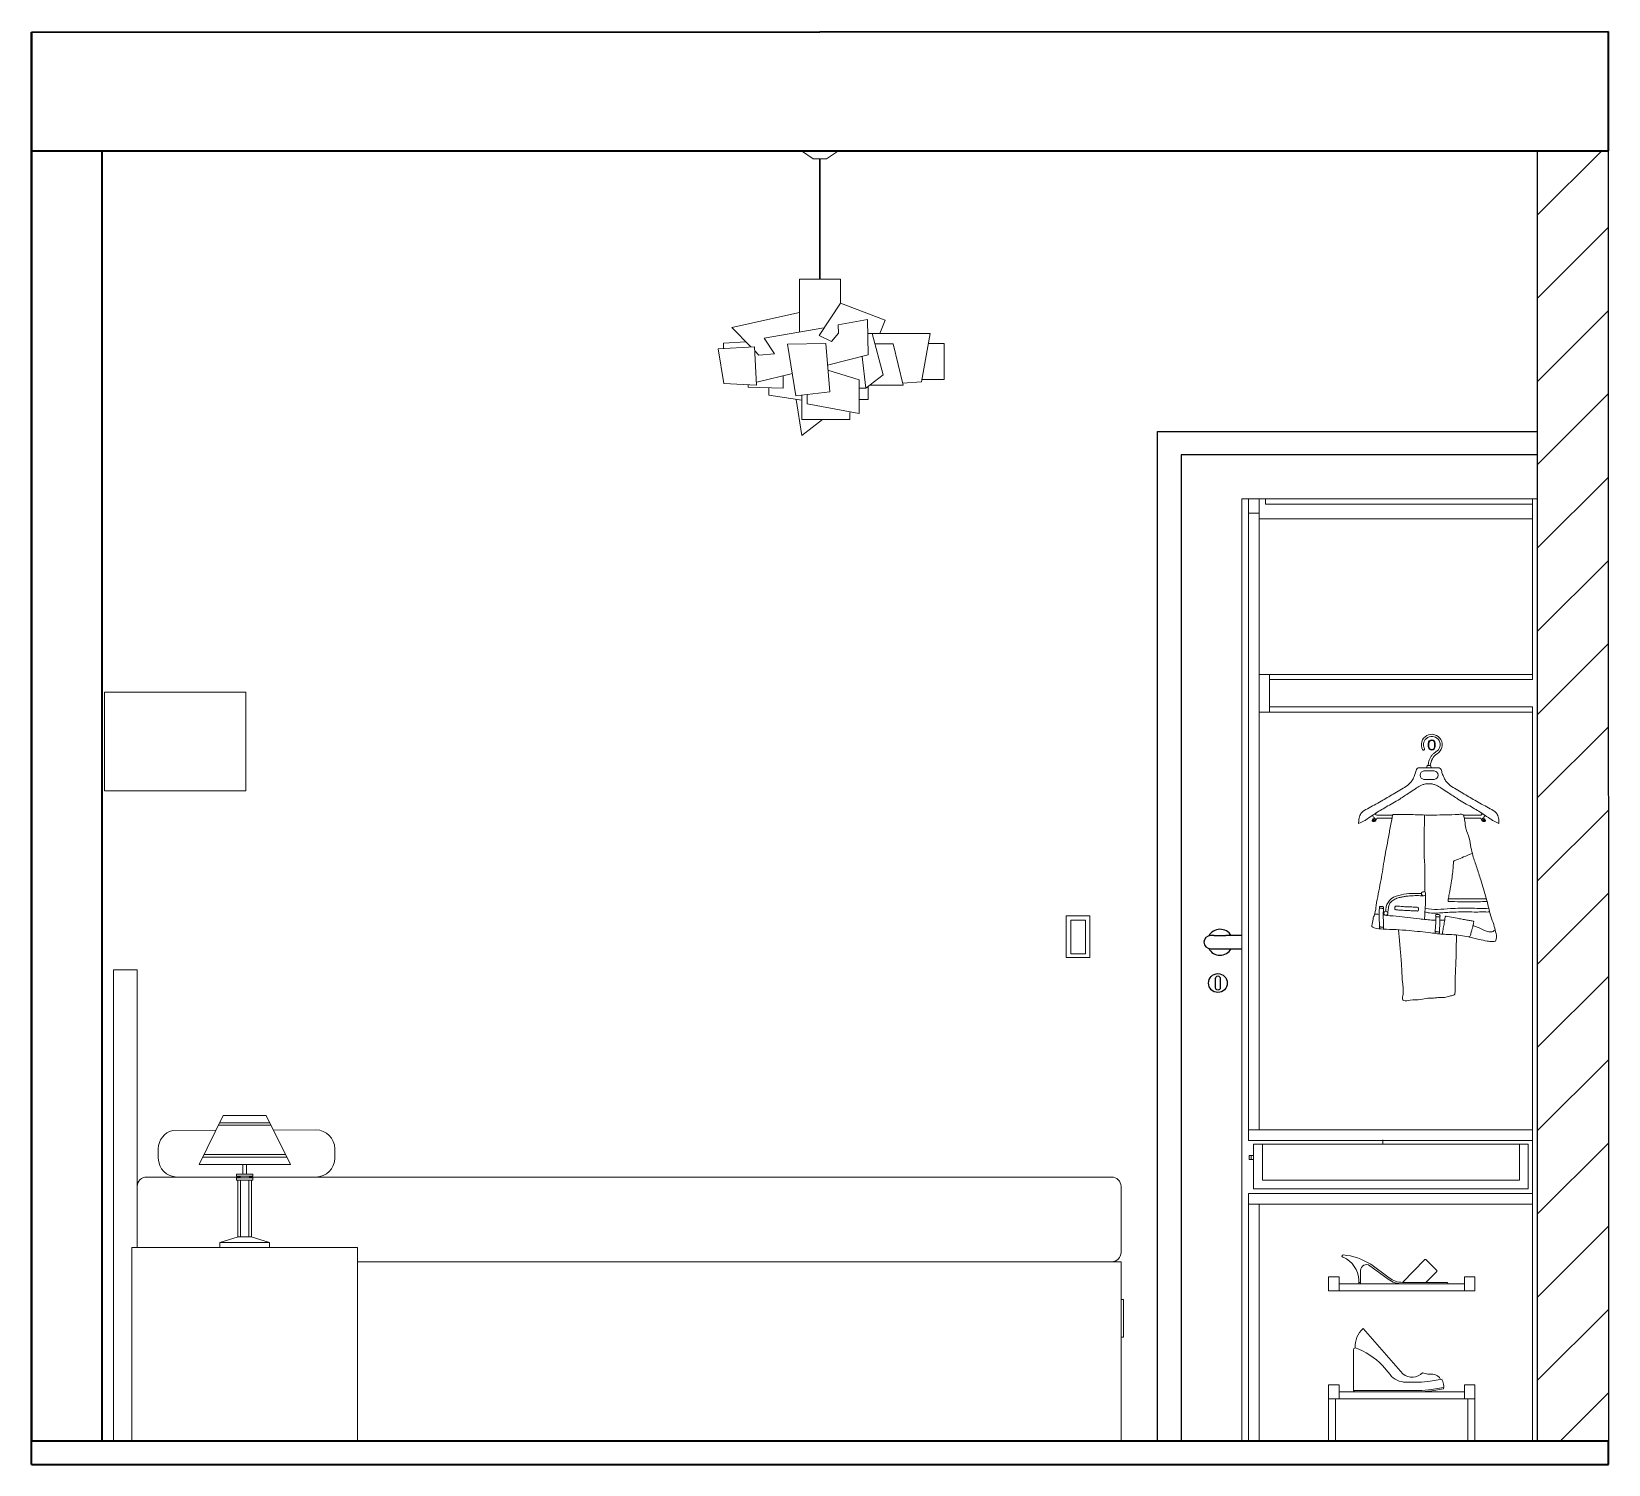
# Model space of a CAD drawing. Header units: inches. Extents: x 63 to 2382, y -47 to 374.
# Drawn here: x 591.7 to 926.7, y 47.7 to 352 of the extents above; entities that cross this region are included whole.
import ezdxf

# ---------------------------------------------------------------- set-up
doc = ezdxf.new("R2010")
doc.units = ezdxf.units.IN
doc.header["$MEASUREMENT"] = 0
for name, color, linetype, lineweight in [('A-DOOR-FULL', 1, 'Continuous', 25), ('A-FLOR-LEVL', 3, 'Continuous', 35), ('A-FURN', 2, 'Continuous', 18), ('A-SECT-MCUT', 1, 'Continuous', 25), ('A-WALL-FULL', 3, 'Continuous', 35), ('A-WALL-FULL-EXT', 3, 'Continuous', 35), ('A-WALL-FULL-EXTR', 3, 'Continuous', 35), ('A-WALL-FULL-INTR', 1, 'Continuous', 25)]:
    doc.layers.add(name, color=color, linetype=linetype, lineweight=lineweight)

# ---------------------------------------------------------------- blocks, each defined once
blk = doc.blocks.new('cruccia 4521')
at = {"layer": 'A-FURN'}
for p, q in [((5.607885916665789, 81.31772968374729), (5.578888365256677, 81.31772968374729)), ((5.607885916665789, 81.29405272975607), (5.578888365256677, 81.29405272975607)), ((5.591150696146145, 81.28161795405185), (5.592665749731224, 81.28161795405185)), ((5.594180803316301, 81.28161795405185), (5.592665749731224, 81.28161795405185)), ((5.445376206853335, 81.19307556611128), (5.490288242329157, 81.19307556611128)), ((5.488484118025558, 81.18439954204759), (5.448133729780102, 81.18439954204759)), ((5.721257201533184, 81.19307556611128), (5.690585841867992, 81.19307556611128)), ((5.692915168261204, 81.18439954204759), (5.737197769682345, 81.18439954204759)), ((5.739955292609112, 81.19307556611128), (5.721257201533184, 81.19307556611128))]:
    blk.add_line(p, q, dxfattribs=at)
for points in [[(5.570460034051606, 81.3270203851016), (5.592665749731224, 81.3270203851016)], [(5.61487146541084, 81.3270203851016), (5.592665749731224, 81.3270203851016)]]:
    blk.add_lwpolyline(points, dxfattribs=at)
for centre, radius, start, end in [((5.601023258622763, 81.39207309344309), 0.02956518949613951, 300.5941428090781, 207.8431561159877), ((5.601023258622763, 81.39207309344309), 0.02356518949613928, 300.0418713811725, 207.8431561159865), ((5.57753353614267, 81.37966574760387), 0.002999999999998234, 207.8431561159922, 27.84315611598431), ((5.579705783906381, 81.30589120675167), 0.01186666384560927, 93.94986802180303, 266.0501319781896), ((5.607068498016083, 81.30589120675167), 0.01186666384560927, 273.9498680218105, 86.05013197819706), ((5.43707459762103, 81.18089007780864), 0.0005525159079707207, 185.6952696341801, 22.61198958040293), ((5.748256901841417, 81.18089007780864), 0.0005525159079707207, 157.3880104195971, 354.30473036582)]:
    blk.add_arc(centre, radius, start, end, dxfattribs=at)
blk.add_open_spline([(5.59069914837922, 81.33313597734772), (5.590908279472628, 81.33505064631387), (5.591778598313756, 81.341467799453), (5.594410252001382, 81.35052718589772), (5.599186596958904, 81.35985579137707), (5.605362674408655, 81.36643814711441), (5.61031029372919, 81.36991132981929), (5.612820764298752, 81.37167365678876)], degree=3, knots=[0.008264494687568276, 0.008264494687568276, 0.008264494687568276, 0.008264494687568276, 0.0140429687195306, 0.02770539459408546, 0.03632231631211625, 0.04524676422489712, 0.05443970487968832, 0.05443970487968832, 0.05443970487968832, 0.05443970487968832], dxfattribs=at)
blk.add_open_spline([(5.59689560508322, 81.33306126955522), (5.598935450235486, 81.34702669692106), (5.603847683083762, 81.35804384789033), (5.616268096288763, 81.36676286233667)], degree=3, dxfattribs=at)
for points in [[(5.42346914582297, 81.21332272183236), (5.462442092520519, 81.23495346258686), (5.496288079405883, 81.25475812761361), (5.515503618537024, 81.26611410618698), (5.532013115542818, 81.27692947656428), (5.540131901929125, 81.28422993173028), (5.54637295908459, 81.29241119989437), (5.552326911770639, 81.3053896443471), (5.556116030756342, 81.31620501472436), (5.558010260244147, 81.32215330810912), (5.562882456090297, 81.32620915216198), (5.570460034051606, 81.3270203851016)], [(5.599531695531927, 81.3270203851016), (5.598471102457119, 81.3307240141873), (5.597940062165805, 81.33257835803781), (5.595289323232493, 81.33310806732948), (5.591310239816793, 81.33310806732948), (5.588994190142768, 81.33288982421075), (5.588101685451414, 81.33218956731625), (5.587091667642487, 81.3293480708158), (5.586539802241693, 81.3270203851016)], [(5.761862353639478, 81.21332272183236), (5.722889406941928, 81.23495346258686), (5.689043420056563, 81.25475812761361), (5.669827880925424, 81.26611410618698), (5.653318383919628, 81.27692947656428), (5.645199597533322, 81.28422993173028), (5.638958540377856, 81.29241119989437), (5.633004587691807, 81.3053896443471), (5.629215468706104, 81.31620501472436), (5.627321239218301, 81.32215330810912), (5.622449043372151, 81.32620915216198), (5.61487146541084, 81.3270203851016)], [(5.393993086964799, 81.16907365239676), (5.409515208599921, 81.17631126105836), (5.419074137405237, 81.18245033847441), (5.438533880337832, 81.19575199352127), (5.471989801151071, 81.21587441816979), (5.510157535313739, 81.23839591193078), (5.537119615036391, 81.25575469361216), (5.55491613207741, 81.26760222163085), (5.568322260772532, 81.275616754171), (5.576263504395059, 81.27908357256766), (5.585392106501296, 81.28141498549421), (5.591150696146145, 81.28161795405187)], [(5.791338412497648, 81.16907365239676), (5.775816290862525, 81.17631126105836), (5.766257362057211, 81.18245033847441), (5.746797619124616, 81.19575199352127), (5.713341698311377, 81.21587441816979), (5.675173964148708, 81.23839591193078), (5.648211884426056, 81.25575469361216), (5.630415367385036, 81.26760222163085), (5.617009238689916, 81.275616754171), (5.609067995067387, 81.27908357256766), (5.59993939296115, 81.28141498549421), (5.594180803316301, 81.28161795405187)], [(5.393993086964799, 81.16907365239676), (5.394509875009713, 81.18087693134602), (5.396134160295248, 81.18817706586657), (5.399110806633135, 81.19493691283641), (5.401817508768754, 81.19953336508543), (5.405606627754547, 81.20277797619862), (5.42346914582297, 81.21332272183236)], [(5.791338412497648, 81.16907365239676), (5.790821624452733, 81.18087693134602), (5.789197339167199, 81.18817706586657), (5.786220692829311, 81.19493691283641), (5.783513990693693, 81.19953336508543), (5.7797248717079, 81.20277797619862), (5.761862353639478, 81.21332272183236)], [(5.448133729780102, 81.18439954204759), (5.445314825897834, 81.18314645970442), (5.443322254879155, 81.17933174101552), (5.440832036113625, 81.1758485697019), (5.436349246329327, 81.174853286285), (5.432199101723415, 81.17535092799342), (5.432032779134311, 81.17684385311877), (5.43286307205955, 81.17883409930704), (5.434357335321013, 81.18181962891222), (5.436017261161305, 81.182648817996), (5.437345201833574, 81.18181962891222), (5.437584641509772, 81.18110251382282)], [(5.436134545135006, 81.19416370603236), (5.434191012731818, 81.19077621772777), (5.435518953404087, 81.18795646181027), (5.437843509590789, 81.18546857391352), (5.440565391962731, 81.18274597356152), (5.441614808299158, 81.18134763883828), (5.441614808299158, 81.1802991282799), (5.441265002853624, 81.17925061772154), (5.439632797444879, 81.17785260364369), (5.436600050233621, 81.17680377243992), (5.434851023006304, 81.17680377243992), (5.434151412115322, 81.17773588870693), (5.434734201187731, 81.17960012124097), (5.435550633897196, 81.18111485025557), (5.436343966247127, 81.1812831891067), (5.436524809062369, 81.18083524743999)], [(5.443933935249436, 81.19922417664688), (5.442548062827197, 81.19749726660051), (5.442103215902251, 81.19489458763958), (5.442788306567183, 81.1938489628901), (5.445376206853402, 81.19307556611128)], [(5.737197769682345, 81.18439954204759), (5.740016673564613, 81.18314645970442), (5.742009244583292, 81.17933174101552), (5.744499463348822, 81.1758485697019), (5.748982253133121, 81.174853286285), (5.753132397739032, 81.17535092799342), (5.753298720328136, 81.17684385311877), (5.752468427402897, 81.17883409930704), (5.750974164141435, 81.18181962891222), (5.749314238301143, 81.182648817996), (5.747986297628874, 81.18181962891222), (5.747746857952675, 81.18110251382282)], [(5.741397564213012, 81.19922417664688), (5.742783436635251, 81.19749726660051), (5.743228283560197, 81.19489458763958), (5.742543192895265, 81.1938489628901), (5.739955292609044, 81.19307556611128)], [(5.749196954327441, 81.19416370603236), (5.751140486730629, 81.19077621772777), (5.749812546058359, 81.18795646181027), (5.747487989871658, 81.18546857391352), (5.744766107499715, 81.18274597356152), (5.743716691163288, 81.18134763883828), (5.743716691163288, 81.1802991282799), (5.744066496608824, 81.17925061772154), (5.745698702017568, 81.17785260364369), (5.748731449228825, 81.17680377243992), (5.750480476456143, 81.17680377243992), (5.751180087347124, 81.17773588870693), (5.750597298274717, 81.17960012124097), (5.749780865565252, 81.18111485025557), (5.74898753321532, 81.1812831891067), (5.748806690400078, 81.18083524743999)]]:
    blk.add_spline(points, degree=3, dxfattribs=at)
blk = doc.blocks.new('pantalone donna 6472')
at = {"layer": 'A-FURN'}
for centre in [(5.577806617402234, 80.97006829260263), (5.47087078965007, 80.91493553124202)]:
    blk.add_circle(centre, 0.005817101050619981, dxfattribs=at)
for points in [[(5.490102077302009, 81.19258857583964), (5.485041182697555, 81.16657709545917), (5.478480740302103, 81.13053023242875), (5.465931926341459, 81.06269737361323), (5.4560217336523, 81.00253355261843), (5.443824841448264, 80.93703887702046), (5.43966006444012, 80.9137960062403), (5.435523795945135, 80.9020287614124), (5.43251456400282, 80.88399117214698), (5.431762256017238, 80.87760279516193), (5.437780719901871, 80.87384498971304), (5.463734870262306, 80.87008718426412), (5.537083156668962, 80.86595358288163), (5.598395148828902, 80.8591894099628), (5.636761905809476, 80.8554316045139), (5.658020704056166, 80.85433545609618), (5.705532041767506, 80.84772640287477), (5.735000975036525, 80.84051641471434), (5.757854666212668, 80.83631063958363), (5.772889739280168, 80.83450814254353), (5.781309570254698, 80.83631063958363), (5.783715055241028, 80.84111719576494), (5.78191109988193, 80.86274700635761), (5.776498283520875, 80.88257431991033), (5.768679982173485, 80.9066074085937), (5.755448864465088, 80.95767779899022), (5.739812261770392, 81.00934881654871), (5.728385732943599, 81.04479766852329), (5.717550597383766, 81.0780863863775), (5.712137781022711, 81.10091791295989), (5.707326494288881, 81.12735427973386), (5.697703920821138, 81.15559314354803), (5.694696906207667, 81.17542045710074), (5.691994932684719, 81.18927904784985), (5.690807711493162, 81.19283664424474), (5.688433902632609, 81.19431905302027), (5.677453690417015, 81.19491198575271), (5.639172458975875, 81.19342957697724), (5.576738181682081, 81.19314088198473), (5.531334573375379, 81.19462313687157), (5.505825789342409, 81.19458220250696), (5.497980563288194, 81.19446755550834), (5.493589301981252, 81.19435352406408), (5.491457498721062, 81.19404928632414), (5.490543959255647, 81.19349144018985), (5.490102077302009, 81.19258857583964)], [(5.581864581635876, 80.97423621665568), (5.581520643141537, 80.99583893734169), (5.581798442763975, 81.03583381211676), (5.579358747561948, 81.08331844450667), (5.579358747561948, 81.12087187682114), (5.580335005756266, 81.17890895751921), (5.580596616512552, 81.19305890540434)], [(5.715850791939105, 81.08420755223977), (5.69120049545196, 81.07435320310283), (5.671311056119644, 81.06613108969407), (5.663366050269462, 81.06218707905286), (5.66240246252539, 81.06026193280755)], [(5.66240246252539, 81.06026193280755), (5.661438874781362, 81.04221310967513), (5.656135024292733, 81.00116702195028), (5.650353814589685, 80.96867914031193), (5.64794484522957, 80.9544807635588), (5.647463051357559, 80.95038963542666), (5.647704106674191, 80.9484644891814), (5.648431073759187, 80.94809407934815)], [(5.577218967902353, 80.96428095014703), (5.558651747425087, 80.96480884230465), (5.540850081538193, 80.96413434862015), (5.527904048961193, 80.96285599611335), (5.518220023809579, 80.96131787966867), (5.509053586552098, 80.95921837765229), (5.502231499358285, 80.95719920547923), (5.496384086552509, 80.95437888931309), (5.490334263303439, 80.95077343356704), (5.485826117092636, 80.94693345161181), (5.48272090648944, 80.94308669855862), (5.480485205536943, 80.93874350091811), (5.4788646549457, 80.93349882392471), (5.477498146882637, 80.92580516392977), (5.476877294818752, 80.91885617081584), (5.476615966781654, 80.9161251100312)], [(5.580691136496319, 80.89735358582566), (5.58132393440088, 80.91378477237338), (5.582244125852699, 80.92849744479014), (5.58316463406578, 80.93922547997812), (5.582896970803573, 80.95701376972976), (5.582879906503222, 80.967222172027)], [(5.648594715221747, 80.95618414730627), (5.648342380607228, 80.95619908354088), (5.648226762748398, 80.95622185905204), (5.648188751397522, 80.95625940786769)], [(5.648431073759187, 80.94809407934815), (5.682500647526148, 80.9474846805367), (5.729033826475576, 80.9474846805367), (5.749595116434201, 80.94775490889863), (5.754423508275921, 80.94783739318216), (5.757865279708462, 80.94818469665368)], [(5.452971639507839, 80.93287080459402), (5.452536092779343, 80.92351837950085), (5.452536092779343, 80.91547108352896), (5.452318477795751, 80.90633625690039), (5.452536092779343, 80.89219897391693), (5.45275402452424, 80.8813241290152), (5.452686237615219, 80.87326067474156), (5.45281698588997, 80.87175514267717)], [(5.452795688677988, 80.92996491531561), (5.453068251691266, 80.92921995171433), (5.454030572390271, 80.92900635435312), (5.455563063352073, 80.92897065220056), (5.457701518598621, 80.92893510393648), (5.460338872825123, 80.92879275699191), (5.462049383613356, 80.92872150657533), (5.46354639731434, 80.92872150657533), (5.463950267917142, 80.9290040460243), (5.464273043989638, 80.92939011435959)], [(5.452971639507839, 80.93287080459402), (5.453233917828713, 80.93347558674782), (5.453983058201719, 80.93380829387667), (5.455148422866521, 80.93380829387667), (5.458477583678497, 80.93372504015022), (5.461182724813976, 80.93360039039322), (5.462639509835323, 80.93351729055534), (5.463636674272633, 80.9334109535405), (5.464108965306923, 80.93326737548719), (5.464416857248806, 80.93291851005651), (5.464478625693936, 80.93259026569666), (5.46443464331468, 80.93215955766452)], [(5.496487373376755, 80.92857083475496), (5.496627675959199, 80.93031502291186), (5.496885836383727, 80.93242114213764), (5.497273235401109, 80.93401158070246), (5.497961557612761, 80.93491413727548), (5.499467440628945, 80.93517205455025), (5.50101608641483, 80.93517205455025), (5.504415251464585, 80.93500016099662), (5.507340858435019, 80.93474224372187), (5.509971596504136, 80.93452347358615)], [(5.58152771513693, 80.91806881140141), (5.594528760924972, 80.91605616794342), (5.618498402009773, 80.91554110283685), (5.636797699831509, 80.91657107916137), (5.656643742871617, 80.91785851109495), (5.682932709880803, 80.91863103181053), (5.701232324463837, 80.91888848741954), (5.727263764571014, 80.91837357620153), (5.745047691827495, 80.91863103181053), (5.757335811273554, 80.91841712667214), (5.765242798891575, 80.9185473164339)], [(5.621510484803363, 80.91120113685673), (5.617507572797616, 80.911429661411), (5.615677959776678, 80.911429661411), (5.613390309978025, 80.91097261230242), (5.61236115265378, 80.9093729404223), (5.612132451026134, 80.9053739915549), (5.612246801839935, 80.89897545792293), (5.612246801839935, 80.89017764730362), (5.611950946825826, 80.8803824847406), (5.611219545083231, 80.87197909057431), (5.610629102100048, 80.86534341462712), (5.610362705882829, 80.86219762409578), (5.610299353631413, 80.85998132064051), (5.6103398990723, 80.85872835975087), (5.610677944871553, 80.85776904309292)], [(5.61210038866695, 80.90592537036964), (5.612584469340002, 80.90544124086809), (5.613445743198011, 80.90513146313894), (5.61575366571713, 80.90492509854145), (5.618682123538885, 80.90485615645368), (5.620990046058, 80.90482183929836), (5.622333747310535, 80.90482183929836), (5.623470603462228, 80.90492509854145), (5.624093356093653, 80.90520825354474), (5.624401471554497, 80.90551193361074)], [(5.621510484803363, 80.91120113685673), (5.623394897521771, 80.91032951188997), (5.624359435549619, 80.90454222373258), (5.624246035019543, 80.89786607508654), (5.624132951250773, 80.88983216742189), (5.623566265361844, 80.87790380124154), (5.623113296764244, 80.86930419912457), (5.622886812465404, 80.86432528772389), (5.622740152003399, 80.86076430578007), (5.622460768574629, 80.85814004367602), (5.622228899334455, 80.8571822410996), (5.621735715514373, 80.85662288567106)], [(5.631925322454978, 80.85575757309057), (5.631372213020195, 80.85684661008747), (5.631611051008032, 80.86050423406512), (5.632963938337029, 80.86893286595993), (5.635960499829053, 80.88400733044887), (5.638198734871611, 80.89843961785684), (5.638809133814001, 80.90331819389762), (5.63962289348346, 80.90596061485516), (5.642064489253072, 80.90636718850669), (5.651220790150322, 80.90514762144075), (5.672991791349735, 80.90087890587716), (5.686827606297899, 80.89823633103104), (5.700866781973166, 80.89559391007354), (5.712464361878774, 80.89356119570462), (5.717935145549876, 80.89234224419312), (5.71955347881232, 80.89154002297985), (5.7198547187678, 80.88973475594513), (5.71925223885684, 80.88502053291718), (5.716140059505984, 80.87308478008455), (5.713821050342855, 80.86399211892927), (5.710467182152851, 80.8531809839033), (5.708904282110393, 80.84922573939512), (5.7078472497955, 80.84822515579097), (5.706105635541163, 80.84759572988364)], [(5.452611183686174, 80.87519654687816), (5.452969738940294, 80.87566980059852), (5.455729996534544, 80.87598142499074), (5.457574180573272, 80.8758949396039), (5.460150399877157, 80.87576628874365), (5.462468775517727, 80.8756374839949), (5.463547347598115, 80.87549267483284), (5.463927461106622, 80.87523998977017), (5.464107821536628, 80.87502845189906)], [(5.45281698588997, 80.87175514267717), (5.45291874037791, 80.87121149429369), (5.45303277443045, 80.87088263437947), (5.453131557897133, 80.87071918015764)], [(5.464342663882966, 80.87198787314931), (5.464445049000711, 80.87102390410402), (5.464428260654073, 80.8704663657469), (5.464270914143142, 80.87006556756285)], [(5.610351589091032, 80.8619258442449), (5.61103392298658, 80.86257357391813), (5.613525567034809, 80.86253987231719), (5.616303246498167, 80.862270875064), (5.619582992554007, 80.86197787119099), (5.621574470577298, 80.8617351888866), (5.622388230246751, 80.86135631518107), (5.622740851658183, 80.86077321633266)]]:
    blk.add_spline(points, degree=3, dxfattribs=at)
for points, knots in [([(5.572067432547992, 80.97101719820482), (5.553422745915833, 80.97165713822577), (5.534127295197556, 80.97138773345502), (5.505149931050652, 80.96523173189426), (5.495059818197984, 80.96246627285677), (5.478928752632831, 80.95042811117895), (5.474066157657075, 80.94181183745894), (5.471270391623158, 80.92962799449579), (5.470859245700725, 80.92510608128468), (5.470477049322192, 80.92073929150477)], [0.01429023022931575, 0.01429023022931575, 0.01429023022931575, 0.01429023022931575, 0.1609663026805933, 0.1609663026805933, 0.2380578689498942, 0.2380578689498942, 0.2936446672613511, 0.2936446672613511, 0.3276008694491687, 0.3276008694491687, 0.3276008694491687, 0.3276008694491687]), ([(5.648594715221747, 80.95618414730627), (5.673280387759299, 80.95568481904613), (5.697888716902489, 80.95520691191041), (5.732068344013117, 80.95559339426872), (5.742812127466187, 80.95579234293022), (5.753162181803984, 80.95585299797354), (5.754348141117238, 80.95593522959585), (5.755862165391, 80.95609986440134)], [0, 0, 0, 0, 0.1955650294845423, 0.1955650294845423, 0.2725680775472396, 0.2725680775472396, 0.286036085635653, 0.286036085635653, 0.286036085635653, 0.286036085635653]), ([(5.439064362954279, 80.91207524018705), (5.441268650416329, 80.91213166983916), (5.445748982324635, 80.91224636611868), (5.450199364280235, 80.91184280716917), (5.452456589737801, 80.9115707778486)], [0, 0, 0, 0, 0.01743960895378662, 0.03544693594148163, 0.03544693594148163, 0.03544693594148163, 0.03544693594148163]), ([(5.46443464331468, 80.93215955766452), (5.463552218098553, 80.91793771263029), (5.463554206569623, 80.90500066196695), (5.464244420269668, 80.88641393183903), (5.464232571473628, 80.88121206560821), (5.464064655994682, 80.87532046406122), (5.464086452982843, 80.87433112380384), (5.464342663882966, 80.87198787314931)], [0, 0, 0, 0, 0.1127994998595596, 0.1127994998595596, 0.1454513651918945, 0.1454513651918945, 0.1641048577646431, 0.1641048577646431, 0.1641048577646431, 0.1641048577646431]), ([(5.463723870268786, 80.9099620394648), (5.475993925920597, 80.90826980754277), (5.510305177505566, 80.90645936270911), (5.557406172451054, 80.89968627056082), (5.594652746891895, 80.8958124936779), (5.61005218356805, 80.89529401901586), (5.612253129140375, 80.89523741948287)], [0.06543813038012655, 0.06543813038012655, 0.06543813038012655, 0.06543813038012655, 0.1633515404227373, 0.3374719230935713, 0.4421214015799688, 0.4595654046918371, 0.4595654046918371, 0.4595654046918371, 0.4595654046918371]), ([(5.496487373428725, 80.9285708351826), (5.496407489626139, 80.92791343261844), (5.496450063051843, 80.92667434191443), (5.498039924330006, 80.92451632516678), (5.505283810831556, 80.92414470605709), (5.514775561900065, 80.92360286433612), (5.526184737410317, 80.92283407970021), (5.538319159094098, 80.9225188731169), (5.549928068398134, 80.92132159692325), (5.55657316005608, 80.9218546899678), (5.562024683564858, 80.92090154476755), (5.563337596701106, 80.92358901436313), (5.563367689020549, 80.92699949326712), (5.563411635257563, 80.92929458520766), (5.562129786027868, 80.9318188222013), (5.555653285365517, 80.93207766280754), (5.545549868309577, 80.93268152162983), (5.534065055411436, 80.93302653984581), (5.524911605365511, 80.93337171195041), (5.517053708861007, 80.9338030616647), (5.509982671391886, 80.9345217608016), (5.509971596498738, 80.93452347358699)], [0.3978799768669681, 0.3978799768669681, 0.3978799768669681, 0.3978799768669681, 0.4030485141102435, 0.4078716804341443, 0.4172428088595082, 0.4457544849632546, 0.4858859331549031, 0.5177548630092028, 0.5492183301490975, 0.5699776259856985, 0.5772163724959095, 0.5843372972833742, 0.5934984002943986, 0.5988023250719345, 0.6022130369867151, 0.6124512959140301, 0.6278955161717076, 0.6598081765157442, 0.7038225492196349, 0.7403401823476609, 0.7404284070553462, 0.7404284070553462, 0.7404284070553462, 0.7404284070553462]), ([(5.582251182627014, 80.92857483651203), (5.595352574630895, 80.9261928941976), (5.605688689745484, 80.9254869286575), (5.629380467776545, 80.92635512328403), (5.641375807049296, 80.92744286031942), (5.672274144388388, 80.92915554394527), (5.690521622370304, 80.92964100886594), (5.7271610815798, 80.92867808243415), (5.744855961376675, 80.92848960908962), (5.762532330812122, 80.92889247645006), (5.762554188726052, 80.92889297621201), (5.762576053391661, 80.92889347767758)], [0, 0, 0, 0, 0.0964915154753146, 0.0964915154753146, 0.1929830309506292, 0.1929830309506292, 0.3360424291942368, 0.3360424291942368, 0.4791018274378444, 0.4791018274378444, 0.4792788933908658, 0.4792788933908658, 0.4792788933908658, 0.4792788933908658]), ([(5.507260534317288, 80.86806421663074), (5.514915127047444, 80.77804510987447), (5.516301379989474, 80.75468235872745), (5.517521928602206, 80.71747469162585), (5.522050348395866, 80.69193796480072), (5.516661691205014, 80.67095939334014), (5.52637392747726, 80.66498442073525), (5.544411974552059, 80.67129271034075), (5.566883086634788, 80.66871375737243), (5.588617981584671, 80.67503230849174), (5.604893357751379, 80.67400006618048), (5.619446178991129, 80.67689572191699), (5.633776419034705, 80.67487556109154), (5.647442822816353, 80.67948454510012), (5.657524224084105, 80.68131936206835), (5.667116316908102, 80.68424877649925), (5.667310278118523, 80.70988773024268), (5.667365270562029, 80.73669238131424), (5.669155840860037, 80.77316739141581), (5.670285174151994, 80.79424821613117), (5.670119982327966, 80.80542968520624), (5.671079962167608, 80.85327202438644)], [0, 0, 0, 0, 0.05113544561837789, 0.1008707179421942, 0.156260391329258, 0.1725212413674087, 0.175966398797418, 0.2027448760926474, 0.2458503320713474, 0.2739757932777902, 0.297889580691675, 0.3151990021376807, 0.3371820115546799, 0.3587443310256785, 0.3754350834688428, 0.3827135142641437, 0.3984620562216134, 0.4681728663658421, 0.5111838665651346, 0.5520353407310802, 0.5591946384505642, 0.5591946384505642, 0.5591946384505642, 0.5591946384505642]), ([(5.718029077383261, 80.87995149376542), (5.723377776349028, 80.87819638073566), (5.736545810735751, 80.87379964345381), (5.752030114092672, 80.86382214177812), (5.766930429522758, 80.86183756195959), (5.775844171524969, 80.86289612440014), (5.780610278029443, 80.8677639584457)], [0.002384330261186843, 0.002384330261186843, 0.002384330261186843, 0.002384330261186843, 0.04689859768903965, 0.1121970805503239, 0.1456227277269548, 0.1627667671535532, 0.1627667671535532, 0.1627667671535532, 0.1627667671535532])]:
    blk.add_open_spline(points, degree=3, knots=knots, dxfattribs=at)
blk.add_open_spline([(5.624236894801901, 80.89507487967535), (5.628735265046516, 80.89505832411463), (5.633235322191884, 80.89508035482504), (5.637735379337244, 80.89510238553532)], degree=3, dxfattribs=at)

msp = doc.modelspace()

# ---------------------------------------------------------------- hatches: boundary and pattern name
at = {"layer": 'A-SECT-MCUT'}
h = msp.add_hatch(dxfattribs=at)
h.set_pattern_fill('ANSI31', color=256, scale=100)
h.set_pattern_definition([(45, (6150.024831291626, 32774.99911251624), (-8.838834764831843, 8.838834764831844), [])])
h.paths.add_polyline_path([(926.6733085619197, 326.6713594553615), (911.6655265239202, 326.6713594553615), (911.6655265238998, 52.71135957869166), (926.7086803997116, 52.71135958477481)])

# ---------------------------------------------------------------- linework, layer by layer
msp.add_line((852.5225700030581, 52.70128663062388), (848.7999934323108, 52.71135955326764))
at = {"layer": 'A-DOOR-FULL'}
for p, q in [((830.9125925694497, 52.71135954603352), (830.9125925694497, 267.0620411569224)), ((830.9125925694497, 267.0620411569224), (911.6655265239145, 267.0620411569224)), ((911.6655265239245, 262.0620411569219), (835.9125925694494, 262.0620411569224)), ((835.9125925694494, 262.0620411569224), (835.9125925694494, 52.7113594553619)), ((842.9336800677205, 159.9708343778373), (842.1836800677212, 159.9708343778373)), ((842.9336800677205, 159.9708343778373), (845.4336800677239, 159.9708343778373)), ((848.7999934323174, 159.9708343778373), (845.4336800677239, 159.9708343778373)), ((842.1836800677212, 157.1708343778126), (848.7999934323169, 157.1708343778126))]:
    msp.add_line(p, q, dxfattribs=at)
msp.add_lwpolyline([(843.2404628448054, 150.9019918411116, -0.9999999999999999), (844.2404628448045, 150.9019918411116), (844.2404628448045, 148.9019918411134, -0.9999999999999999), (843.2404628448054, 148.9019918411134)], format="xyb", close=True, dxfattribs=at)
msp.add_circle((843.7404628448049, 149.9019918411353), 2, dxfattribs=at)
for centre, radius, start, end in [((844.183680067725, 158.570834377825), 2.75, 30.60329460823283, 150.80381339324), ((842.1836800677212, 158.570834377825), 1.400000000012369, 90, 270), ((844.183680067725, 158.570834377825), 2.75, 209.1961866067862, 329.3967053917635)]:
    msp.add_arc(centre, radius, start, end, dxfattribs=at)
at = {"layer": 'A-FLOR-LEVL'}
for p, q in [((591.7086804008496, 52.7113594553619), (926.7086803998487, 52.7113594553619)), ((591.7086803998354, 47.66858153375802), (926.709272334028, 47.69097314166271))]:
    msp.add_line(p, q, dxfattribs=at)
at = {"layer": 'A-FURN'}
for p, q in [((911.6655265239245, 52.7113594553619), (911.6655265239245, 254.7113594553601)), ((848.7999934323108, 52.71135955326764), (848.7999934323108, 252.7113595532676)), ((848.7999934323108, 252.7113595532676), (911.6655265239132, 252.7113595532676)), ((850.2271769407686, 215.4613595523095), (850.2271769407686, 252.7113596517505)), ((852.4771769407249, 251.5863596517559), (852.4771769407249, 207.9713652856186)), ((853.8603686379228, 252.7113595532676), (853.8603686379228, 251.5863595532731)), ((910.5405265239216, 251.5863595532731), (853.8603686379228, 251.5863595532731)), ((911.6655265238998, 252.7113595532676), (864.4155265243909, 252.7113595532676)), ((910.5405265239264, 252.7113595532676), (910.5405265239543, 215.4613594538104)), ((911.6655265239245, 252.7113595532676), (911.6655265238998, 208.5613594538194)), ((910.5405265239295, 248.4613595519402), (852.4771769407249, 248.4613595519402)), ((850.2271769407686, 169.4260331814211), (850.2271769407686, 215.4613595523095)), ((854.7271769407467, 215.4613595523095), (910.5405265239543, 215.4613594538104)), ((910.5405265239552, 214.3510583092595), (910.5405265239543, 215.4613594538104)), ((637.2068947412454, 211.7113594553614), (607.2068947412454, 211.7113594553614)), ((607.2068947412454, 211.7113594553614), (607.2068947412454, 190.7113594553614)), ((637.2068947412454, 190.7113594553614), (637.2068947412454, 211.7113594553614)), ((852.4771769407577, 214.3363595523314), (852.4771769407577, 208.5613595523022)), ((854.7271769407467, 214.3363595523314), (910.5405265239552, 214.3510583092595)), ((854.7271769407467, 208.5613595523022), (910.5405265238886, 208.5621559245802)), ((910.5405265238888, 207.4363594538194), (910.5405265238886, 208.5621559245802)), ((911.6655265238998, 208.5613594538194), (911.6655265238998, 52.7113594553619)), ((852.4771769407577, 207.4363595523022), (852.4771769407249, 173.4107752573858)), ((854.7271769407467, 207.4363595523185), (910.5405265238888, 207.4363594538194)), ((910.5405265238888, 207.4363594538194), (910.5405265239216, 52.7113594553619)), ((607.2068947412454, 190.7113594553614), (637.2068947412454, 190.7113594553614)), ((852.4771769407249, 173.4107752573858), (852.4771769407249, 118.7113595532154)), ((850.2271769407686, 118.7113595532154), (850.2271769407686, 169.4260331814211)), ((816.510425144691, 164.2090196340528), (811.4736677191206, 164.2090196340528)), ((811.4736677191206, 164.2090196340528), (811.4736677191206, 155.30075881507)), ((816.510425144691, 155.30075881507), (816.510425144691, 164.2090196340528)), ((811.4736677191206, 155.30075881507), (816.510425144691, 155.30075881507)), ((606.708680399723, 52.7113594553619), (606.708680399723, 152.7113594553619)), ((609.1541764149393, 52.71135945635098), (609.1541764149393, 152.711359456351)), ((609.1541764149393, 152.711359456351), (614.1541764149393, 152.711359456351)), ((614.1541764149393, 152.711359456351), (614.1541764149396, 100.2113594553619)), ((627.2880296715865, 111.3926710386334), (632.4158296256481, 121.7988824610114)), ((632.4158296256481, 121.7988824610114), (641.5642297173744, 121.7988824610114)), ((646.692029671436, 111.3926710386334), (641.5642297173744, 121.7988824610114)), ((621.6947472052394, 118.5974912715558), (630.8551884003423, 118.6317615338098)), ((631.3902823689258, 119.7176660185544), (642.5897769740967, 119.7176660185544)), ((631.6509031696168, 120.246562461038), (642.3291561734057, 120.246562461038)), ((643.102293595368, 118.6775793604786), (652.1317130510496, 118.7113594553624)), ((850.2271769407358, 118.7113595532154), (910.5405265239077, 118.7113595532154)), ((850.2271769407686, 118.7113595532154), (850.2271769407686, 116.4613595532045)), ((618.6423650117255, 112.7113594553619), (618.6423650117255, 114.7113594553624)), ((656.1317130510494, 114.7113594553624), (656.1317130510494, 112.7113594553619)), ((850.2271769407358, 116.4613595532045), (910.5405265239082, 116.46135955322)), ((853.1861478834072, 115.7134725180474), (851.3111478834254, 115.7134725180474)), ((851.3111478834254, 115.7134725180474), (851.3111478834254, 106.1999702875921)), ((853.1861478834072, 108.0749702875685), (853.1861478834072, 115.7134725180474)), ((878.7477740395499, 115.7134724195646), (878.7477740395499, 116.5817213042606)), ((909.6771675215963, 115.7134725180474), (894.284064009256, 115.7134725180474)), ((907.8021675216036, 115.7134725180474), (907.8021675216036, 108.0749702875685)), ((909.6771675215963, 106.1999702875921), (909.6771675215963, 115.7134725180474)), ((627.2880296715865, 111.3926710386334), (646.692029671436, 111.3926710386334)), ((628.0529561276179, 112.9449910386068), (645.9271032154046, 112.9449910386068)), ((628.3135769283089, 113.4738874810903), (645.6664824147136, 113.4738874810903)), ((637.37175215993, 111.3784251803775), (636.6226577027245, 111.3784251803775)), ((636.6226577027245, 111.3784251803775), (636.6226577027245, 109.3465234547733)), ((637.37175215993, 109.3465234547733), (637.37175215993, 111.3784251803775)), ((851.3111478834254, 113.2763704997558), (850.8358152054326, 113.2763704997558)), ((850.8358152054326, 112.4497969209466), (851.3111478834254, 112.4497969209466)), ((606.708680399723, 90.71135945536145), (606.708680399723, 108.7113594553624)), ((636.0092610308183, 108.7113594553624), (616.1541764149395, 108.711359455362)), ((638.7498165602718, 109.3465234547733), (635.2183414370355, 109.3465234547733)), ((635.2183414370355, 109.3465234547733), (635.2183414370355, 108.8557794082629)), ((635.2183414370355, 108.8557794082629), (638.7498165602718, 108.8557794082629)), ((638.7498165602718, 108.5084987981684), (635.2183414370355, 108.5084987981684)), ((635.2183414370355, 108.5084987981684), (635.2183414370355, 108.0177547516581)), ((635.2183414370355, 108.0177547516581), (638.7498165602718, 108.0177547516581)), ((635.5258864829065, 96.00226698712896), (635.5258864829065, 108.0345472358243)), ((635.5258864829065, 108.0345472358243), (638.4261337703773, 108.0345472358243)), ((638.0306469096521, 108.8688990589656), (636.0092610308183, 108.8688990589656)), ((636.0092610308183, 108.8688990589656), (636.0092610308183, 108.5175944948826)), ((636.0092610308183, 108.5175944948826), (638.0306469096521, 108.5175944948826)), ((636.080286482871, 96.00226698712896), (636.080286482871, 108.0345472358243)), ((636.6226577027245, 109.3465234547733), (637.37175215993, 109.3465234547733)), ((637.871733770049, 108.0345472358243), (637.871733770049, 96.00226698712896)), ((638.0306469096521, 108.5175944948826), (638.0306469096521, 108.8688990589656)), ((821.1541764149396, 108.7113594553624), (638.0306469096521, 108.7113594553624)), ((638.4261337703773, 108.0345472358243), (638.4261337703773, 96.00226698712896)), ((638.7498165602718, 108.8557794082629), (638.7498165602718, 109.3465234547733)), ((638.7498165602718, 108.0177547516581), (638.7498165602718, 108.5084987981684)), ((652.1317130510496, 108.7113594553624), (652.1317130510496, 108.7113594553624)), ((907.8021675216036, 108.0749702875685), (853.1861478834072, 108.0749702875685)), ((614.1541764149396, 106.711359455362), (614.1541764149397, 93.7113594553619)), ((823.1541764149396, 106.7113594553624), (823.1541764149396, 92.71135945536145)), ((850.2271769407686, 105.2113595533409), (850.2271769407686, 102.9613595533682)), ((850.2271769407686, 105.2113595533409), (910.5405265239104, 105.2113595533409)), ((851.3111478834254, 106.1999702875921), (909.6771675215963, 106.1999702875921)), ((850.2271769407686, 102.9613595533682), (910.5405265239109, 102.9613595533682)), ((850.2271769407686, 52.71135955384472), (850.2271769407686, 102.9613595533682)), ((852.4771769407577, 102.9613595533682), (852.4771769407249, 52.71135955384472)), ((631.7232296716664, 94.82015919748329), (635.6040296714181, 95.9907057779713)), ((631.7232296716664, 94.82015919748329), (642.2568296713561, 94.82015919748329)), ((631.7232296716664, 94.82015919748329), (631.7232296716664, 93.71135919746331)), ((638.4261337703773, 96.00226698712896), (635.5258864829065, 96.00226698712896)), ((635.6040296714181, 95.9907057779713), (638.3760296716044, 95.9907057779713)), ((642.2568296713561, 94.82015919748329), (638.3760296716044, 95.9907057779713)), ((642.2568296713561, 94.82015919748329), (642.2568296713561, 93.71135919746331)), ((606.708680399723, 52.7113594553619), (606.708680399723, 90.71135945536145)), ((609.1541764149393, 52.7113594553619), (609.1541764149393, 93.7113594553619)), ((612.9900301022411, 93.7113594553619), (660.9900301022429, 93.7113594553619)), ((612.9900301022411, 93.7113594553619), (612.9900301022411, 52.7113594553619)), ((631.7232301023972, 93.7113594553619), (642.2568301020868, 93.7113594553619)), ((660.9900301022429, 93.7113594553619), (660.9900301022429, 52.7113594553619)), ((660.9900301022429, 90.71135945536145), (821.1541764149396, 90.71135945536145)), ((821.1541764149396, 90.71135945536145), (823.1541764149395, 90.71135945536145)), ((823.1541764149395, 90.71135945536145), (823.1541764149396, 52.7113594553619)), ((887.7222278236246, 91.16630881563162), (882.9501387859106, 86.34337111919933)), ((890.2382323691451, 88.85535381434715), (887.9016919472857, 91.16725988231576)), ((867.2280265243581, 87.50524171237305), (867.2280265243909, 84.50524171240215)), ((869.4780265243472, 87.50524171237305), (867.2280265243581, 87.50524171237305)), ((869.4780265243472, 87.50524171237305), (869.4780265243472, 84.50524171240215)), ((874.0261845732281, 86.0052417123876), (874.0261845732281, 88.84457967631113)), ((876.0487268963653, 89.8656669085417), (879.9360527245386, 86.99697601292348)), ((876.2089321827381, 90.16767354715489), (880.1368278273, 87.26904375061736)), ((890.2391834358237, 88.67588969075155), (887.9312568138849, 86.34337111919933)), ((896.1030276236341, 87.50524164039376), (896.1030276236669, 84.50524164042287)), ((898.3530276236232, 87.50524164039376), (896.1030276236341, 87.50524164039376)), ((898.3530276236232, 87.50524164039376), (898.3530276236232, 84.50524164042287)), ((867.2280335395964, 84.50526103610503), (867.2280265243581, 84.50524171240215)), ((898.3530276236232, 84.50524164042287), (867.2280265243581, 84.50524171240215)), ((867.2280300319882, 84.50525137425359), (867.2280370471937, 84.50525137425359)), ((867.2280335395964, 84.50526103610503), (867.2280405548019, 84.50524171240215)), ((867.2280475700401, 84.50526103610503), (867.2280405548019, 84.50524171240215)), ((867.2280405548019, 84.50526103610503), (867.2280475700401, 84.50524171240215)), ((867.2280545852456, 84.50526103610503), (867.2280475700401, 84.50524171240215)), ((896.1030265240889, 86.0052417123876), (869.4780265243472, 86.0052417123876)), ((873.661359942828, 86.8026531699644), (873.661359942828, 86.0052417123876)), ((874.0261845732281, 86.3214370391745), (873.661359942828, 86.3214370391745)), ((874.0261845732281, 86.0052417123876), (873.661359942828, 86.0052417123876)), ((892.411359947219, 86.34337111919933), (882.9501387859106, 86.34337111919933)), ((892.411359947219, 86.0052417123876), (882.9501387859106, 86.0052417123876)), ((823.1541764149396, 82.7113594553619), (823.6541764149396, 82.7113594553619)), ((823.6541764149396, 82.7113594553619), (823.6541764149396, 74.7113594553619)), ((823.6541764149396, 74.7113594553619), (823.1541764149396, 74.7113594553619)), ((874.5868332580236, 76.50673396283946), (883.0401821313031, 66.89431740146165)), ((872.5166469903094, 72.03767173034669), (872.5166469903094, 63.51002907519398)), ((878.702061590399, 68.67069488258369), (880.3038603346446, 66.73778035924192)), ((867.2280265243909, 64.58274812556579), (867.2280265243909, 61.58274812560029)), ((869.4780265243472, 64.58274812556579), (867.2280265243581, 64.58274812556579)), ((869.4780265243472, 64.58274812556579), (869.4780265243472, 61.58274812560029)), ((883.6850766053736, 65.1484451372454), (886.3709355065413, 65.1484451372454)), ((891.400297876323, 65.75116647002301), (888.8552976133711, 65.3452996188771)), ((891.682232985124, 63.98328391438065), (889.1372327221721, 63.57741706323475)), ((891.6301323399354, 63.70657839581827), (889.178974005462, 63.31567709443124)), ((896.1030265240889, 64.58274812556579), (896.1030265240889, 61.58274812560029)), ((896.1030265240889, 64.58274812556579), (898.353026524078, 64.58274812556579)), ((898.3530265240453, 64.58274812556579), (898.3530265240453, 61.58274812560029)), ((896.1030265240889, 61.58274812560029), (867.2280265243581, 61.58274812560029)), ((867.2280265243581, 61.58274812560029), (867.2280265243581, 52.7113594553619)), ((868.7280265243763, 61.58274812560029), (868.7280265243763, 52.7113594553619)), ((896.1030265240889, 63.08274812558028), (869.4780265243472, 63.08274812558028)), ((872.5452715637044, 63.35822276666045), (886.3709355065413, 63.35822276666045)), ((872.9335007399096, 63.09317532561005), (886.3709355065413, 63.09317532561005)), ((896.1030265240889, 61.58274812560029), (896.8530265240598, 61.58274812560029)), ((896.8530265240598, 61.58274812560029), (896.8530265240598, 52.7113594553619)), ((896.8530265240598, 61.58274812560029), (898.3530265240453, 61.58274812560029)), ((898.353026524078, 61.58274812560029), (898.353026524078, 52.7113594553619)), ((830.9125925694497, 52.71135954603352), (835.9125925694494, 52.71135954805578))]:
    msp.add_line(p, q, dxfattribs=at)
for points in [[(755.2474383564471, 326.6713594553615), (755.2474383564471, 326.6713594553615), (757.7598899944054, 324.9140979529159)], [(763.1376208808282, 326.6713594553615), (755.2474383564471, 326.6713594553615)], [(763.1376208808282, 326.6713594553615), (763.1376208808282, 326.6713594553615), (760.6251692428699, 324.9140979529159)], [(757.7598899944054, 324.9140979529159), (760.6251692428699, 324.9140979529159)], [(759.3857575649084, 324.9140979529159), (758.9993016723669, 324.9140979529159)], [(759.1175296186333, 324.9140979529159), (759.1193894411934, 299.3922678442474)], [(759.267529618642, 324.9140979529159), (759.267529618642, 299.3922678442476)], [(763.5679063306821, 294.299929941372), (763.5679063306821, 299.3922678442474), (754.8190127291533, 299.3922678442474), (754.8190127291533, 288.1343621179973)], [(754.8190127291533, 292.3390983407086), (740.4640009105866, 289.1226431690326), (744.5244140613582, 285.0058978733566)], [(760.8283913450074, 281.1184636272198), (769.4521196215579, 283.3279231502735), (769.3021590167851, 290.8168461257343), (763.0815221859744, 289.6935031752279), (763.1564084102071, 287.8962445380591), (761.6725119927511, 286.1664044047545), (759.034279264372, 287.4469073578736), (763.5679063306821, 294.299929941372), (773.0496688852078, 290.6671271214133), (771.9174172356221, 287.8717417888662)], [(760.0004620818005, 289.0377843831927), (747.344313877337, 286.8310956169141), (749.552704866183, 283.5210624675044), (746.2400243047092, 283.2664861100008)], [(743.475480284084, 286.0693840341762), (738.74142959738, 285.7656764448627), (738.74142959738, 284.6802587054432)], [(768.1831932494757, 282.8641725881886), (768.9497421877683, 276.2071719982948), (772.6052436048418, 279.0348973564402), (770.316968444408, 287.8717417888662)], [(769.3611327342302, 287.8717417888662), (782.6281437996591, 287.8717417888662), (780.7415001560081, 277.5621199789281), (776.7385739078533, 277.330238212339)], [(769.787514637436, 276.8552336812106), (776.8502388421263, 276.8552336812106), (774.7867282367885, 285.6330733315432), (770.8966651293964, 285.6330733315432)], [(782.2400337790974, 285.750902728422), (785.5761773698838, 285.750902728422), (785.5761773698838, 278.092352264947), (780.8385317824219, 278.092352264947)], [(745.3515864629086, 284.167249694871), (746.2400243047092, 283.2664861100008)], [(751.3800792620247, 278.8745564364896), (751.3800792620247, 276.2071719982948), (743.9511024013415, 276.4428307920832), (743.9511024013415, 276.9877279553263)], [(745.7683163546977, 277.4865398076842), (753.3380341593808, 279.3588381142587)], [(760.9079401204295, 280.0328438845742), (767.5033843849748, 278.0108265736623), (767.5033843849748, 270.8214316904748), (756.4858897650926, 272.9183085035299), (756.4858897650926, 274.9153883127371)], [(748.3140716652202, 276.3044305664068), (748.3140716652202, 274.7343946207663), (755.3616556201965, 273.660163741001)], [(765.5548373047137, 271.0461002805702), (765.5548373047137, 269.5482796520216), (755.3616556201965, 269.5482796520216), (755.3616556201965, 274.7866672411353)], [(767.475725402685, 273.8506741440767), (769.4214501377797, 273.8506741440767), (769.4214501377797, 276.5720632620875)], [(768.9497421877683, 276.2071719982948), (767.5033843849748, 276.2071719982948)], [(759.7272403660396, 269.5482796520216), (755.3302335110426, 266.192123680589), (754.1612103197773, 273.8431421091088)], [(894.284064009256, 115.7134725180474), (853.1861478834072, 115.7134725180474)], [(864.4155265243909, 52.7113594553619), (911.6655265238998, 52.7113594553619)]]:
    msp.add_lwpolyline(points, dxfattribs=at)
for points in [[(745.3056399091516, 285.0487908634611), (737.5761773698838, 284.6244068506464), (738.7653254528492, 277.2405213956706), (745.730308773586, 276.900996168674)], [(754.0876490268789, 274.6407977221685), (761.2827475541495, 275.4646125804199), (760.4582464624624, 285.7244181392168), (752.2888743950685, 285.5746090512827)], [(852.4771769407249, 251.5863596517559), (852.4771769407249, 252.7113596517505), (850.2271769407686, 252.7113596517505), (850.2271769407686, 249.6694135007409), (852.4771769407249, 249.6694135007409)], [(852.4771769407577, 215.4613595522932), (854.7271769407467, 215.4613595522932), (854.7271769407467, 207.4363595523185), (852.4771769407577, 207.4363595523185)], [(815.6358683043256, 163.2923523795419), (812.4783579881218, 163.2923523795419), (812.4783579881218, 156.1322176244041), (815.6358683043256, 156.1322176244041)], [(850.360482527418, 113.2763704997558), (850.8358152054326, 113.2763704997558), (850.8358152054326, 112.4497969209466), (850.360482527418, 112.4497969209466)]]:
    msp.add_lwpolyline(points, close=True, dxfattribs=at)
for points in [[(889.1681118185235, 201.5654165086171, 0.002160176247198206), (889.1565993025553, 201.5653667702618, 0.4106555818780084), (888.4315410636092, 200.8314356011514), (888.4315410636092, 200.1066959063725, 1), (889.8995119846815, 200.1066959063725), (889.8995119846815, 200.8314356011514, 0.4131822873416477)], [(889.1678858618408, 201.4399000349116, 0.002066565870727194), (889.1579097697332, 201.4398569344124, 0.4105517933119323), (888.557057516147, 200.8314356011514), (888.557057516147, 200.1066959063725, 1), (889.7739955321327, 200.1066959063725), (889.7739955321327, 200.8314356011514, 0.4130783219472991)]]:
    msp.add_lwpolyline(points, format="xyb", close=True, dxfattribs=at)
for centre, radius, start, end in [((622.6423650117252, 114.7113594553624), 3.999999999999978, 103.7039103119286, 180), ((652.1317130510496, 114.7113594553624), 4, 0, 90), ((622.6423650117254, 112.7113594553619), 4, 180, 270), ((652.1317130510496, 112.7113594553619), 4, 270, 0), ((616.1541764149396, 106.711359455362), 2, 90.0000000000016, 180), ((821.1541764149396, 106.7113594553624), 2, 0, 90), ((821.1541764149396, 92.71135945536145), 2, 270, 0), ((870.3281895948204, 91.91607443259693), 0.2397545168559175, 81.29485870654135, 270), ((869.3997806986646, 79.71832967933437), 12.4721021193221, 56.91035255041771, 85.73101954563859), ((868.2459921128267, 86.67564050392912), 5.416857110126607, 1.343575535433358, 67.39398911356564), ((887.8124354187836, 91.07705228717862), 0.1269020807784695, 45.30363503545048, 135.3036350558297), ((875.2952053810033, 88.84457967631113), 1.269020807784695, 53.57415883805467, 180), ((882.9501387859106, 91.08132494181837), 4.737953824211783, 233.5741588380533, 270), ((890.148975840632, 88.76514621921001), 0.1269020807784695, 315.3036350558297, 45.30363503545048), ((882.9501387859106, 91.08132494181837), 5.076083231138778, 233.5741588380533, 270), ((892.411359947219, 86.17430641579074), 0.1690647034634942, 270, 90), ((878.1036542997691, 72.62642020635974), 5.236875508208651, 132.1867675963719, 181.7315486943219), ((872.9557805891783, 72.03767173034669), 0.4391335988791615, 101.3750477203032, 180), ((867.7635607979388, 58.24765542908222), 15.10928691355008, 43.61770131532575, 70.25028749798385), ((884.9908325292996, 69.27555914667403), 3.078205520182339, 230.6765706318984, 316.5780083475645), ((889.1863794466545, 72.40399817257526), 5.598525182109009, 249.5090916041548, 272.3727922950574), ((883.6850766053736, 69.53978112600942), 4.391335988772158, 219.6484104075928, 270), ((886.3709355065413, 80.92356672174344), 15.77512158450191, 270, 279.061009490184), ((889.4182181325638, 65.03963966274694), 1.770633213164136, 21.80184045939703, 90.00193108299261), ((888.9264278611969, 64.3589138570029), 2.781287423989735, 346.4352300063448, 29.78580857887315), ((872.9335007399096, 63.51002907519398), 0.4168537495838605, 180, 270), ((886.3709355065413, 80.92356672174344), 17.56534395508863, 270, 279.061009490184), ((886.3709355065413, 80.92356672174344), 17.83039139613405, 270, 279.061009490184)]:
    msp.add_arc(centre, radius, start, end, dxfattribs=at)
at = {"layer": 'A-WALL-FULL'}
for p, q in [((591.708680399834, 326.6713594553615), (926.6763788374413, 326.6713594553615)), ((830.9125925694497, 52.71135954603352), (835.9125925694494, 52.71135954805578))]:
    msp.add_line(p, q, dxfattribs=at)
at = {"layer": 'A-WALL-FULL-EXT'}
for p, q in [((591.7086803999626, 351.8713594553613), (926.6733958664087, 351.9709018389624)), ((591.7086803999626, 351.8713594553613), (591.708680399834, 52.7113594553619)), ((591.7086803997512, 326.6713594553615), (591.7086803999626, 351.8713594553613)), ((591.708680399834, 326.6713594553615), (591.708680399834, 329.1913594553619)), ((591.7086803998354, 47.66858153375802), (591.708680399834, 326.6713594553615)), ((606.708680399723, 52.7113594553619), (606.708680399723, 326.6713594553615))]:
    msp.add_line(p, q, dxfattribs=at)
at = {"layer": 'A-WALL-FULL-EXTR'}
for p, q in [((926.6733958664087, 351.9709018389624), (926.6763788374413, 326.6713594553615)), ((926.709272334028, 47.69097314166271), (926.7086803997266, 52.7113594553619))]:
    msp.add_line(p, q, dxfattribs=at)
at = {"layer": 'A-WALL-FULL-INTR'}
for p, q in [((911.6655265238998, 52.7113594553619), (911.6655265239184, 326.6713594553615)), ((926.6763788374413, 326.6713594553615), (926.7086803997266, 52.7113594553619)), ((911.7086803998453, 52.7113594553619), (926.7086803998487, 52.7113594553619))]:
    msp.add_line(p, q, dxfattribs=at)

# ---------------------------------------------------------------- block references
at = {"layer": 'A-FURN', "xscale": 74.9999999992724, "yscale": 74.9999999992724, "zscale": 74.9999999992724}
for name in ['cruccia 4521', 'pantalone donna 6472']:
    msp.add_blockref(name, (469.0922115071171, -5903.891550885563), dxfattribs=at)

doc.saveas('drawing.dxf')
